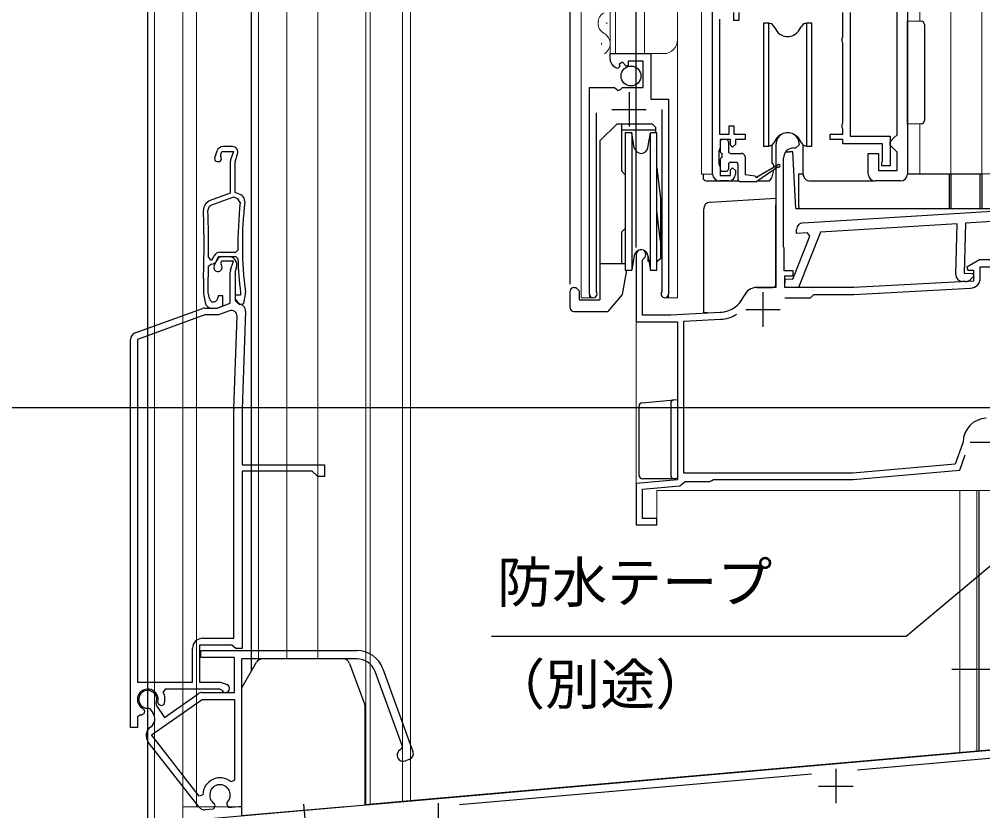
# Model space of a CAD drawing. Units: millimetres, scale not verified. Extents: x -525 to 525, y -782 to 778.
# Drawn here: x -281.5 to -141.4, y -51.9 to 63.2 of the extents above; entities that cross this region are included whole.
import ezdxf
from ezdxf.enums import TextEntityAlignment as Align

# ---------------------------------------------------------------- set-up
doc = ezdxf.new("R2010")
doc.units = ezdxf.units.MM
doc.header["$LTSCALE"] = 4
for name, color, linetype in [('0-2_YKK_11', 7, 'Continuous'), ('0-3_YKK_11E', 7, 'Continuous'), ('0-5_YKK_13', 4, 'Continuous'), ('0-7_YKK_D', 6, 'Continuous')]:
    doc.layers.add(name, color=color, linetype=linetype)
doc.layers.add('0-4_YKK_12', color=2, linetype='Continuous', lineweight=18)
doc.styles.add('ＭＳ ゴシック', font='')
doc.styles.get('ＭＳ ゴシック').set_extended_font_data('MS Gothic')

msp = doc.modelspace()

# ---------------------------------------------------------------- linework, layer by layer
at = {"layer": '0-2_YKK_11'}
for p, q in [((-152.387, 83.7), (-152.387, 40.7)), ((-192.837, 52.6), (-192.837, 47.6)), ((-195.337, 50.1), (-190.337, 50.1)), ((-178.387, 39.7), (-179.687, 39.7)), ((-153.387, 39.7), (-157.087, 39.7)), ((-143.963, 25.057), (-144.372, 25.067)), ((-173.387, 23.5), (-173.387, 18.5)), ((-175.887, 21), (-170.887, 21)), ((-143.287, 1.7), (-138.287, 1.7)), ((-162.787, -45.797), (-162.787, -50.797)), ((-166.311, -46.543), (-217.501, -51.021)), ((-165.287, -48.297), (-160.287, -48.297)), ((-220.587, -50.797), (-220.587, -55.797))]:
    msp.add_line(p, q, dxfattribs=at)
for points in [[(-180.687, 40.7), (-180.687, 65.1), (-180.687, 70.4), (-181.694, 71.407)], [(-158.087, 40.7), (-158.087, 43.7), (-156.587, 43.7), (-156.587, 41.2), (-153.887, 41.2), (-153.887, 43.9), (-154.387, 44.4), (-154.887, 44.9), (-154.887, 45.4), (-154.387, 45.9), (-153.887, 46.4), (-153.887, 68), (-156.587, 68), (-156.587, 66.3), (-156.087, 65.8), (-156.087, 65.1), (-158.087, 65.1), (-158.087, 68.5)], [(-179.687, 63.2), (-179.687, 46.5), (-178.287, 46.5), (-178.287, 47.7), (-177.587, 47.7), (-177.587, 46.5), (-175.987, 46.5), (-175.987, 45.7), (-177.387, 45.7), (-177.387, 45), (-177.787, 44.6), (-178.087, 44.9), (-178.087, 45.7), (-179.587, 45.7), (-179.587, 44.5), (-179.687, 44.276), (-179.787, 44.053), (-179.787, 42.147), (-179.687, 41.924), (-179.587, 41.7), (-179.587, 40.5), (-178.087, 40.5), (-178.087, 41.3), (-177.787, 41.6), (-177.387, 41.2), (-177.387, 40.7)], [(-176.887, 64.2), (-176.887, 63), (-177.587, 63), (-177.587, 64.2)], [(-160.687, 64.2), (-160.687, 46.2), (-154.887, 46.2), (-154.887, 41.9), (-156.087, 41.9), (-156.087, 42.3), (-156.037, 42.466), (-155.987, 42.632), (-155.987, 45.1), (-161.787, 45.1), (-161.787, 45.7), (-163.587, 45.7), (-163.587, 46.5), (-161.787, 46.5), (-161.787, 47.253), (-161.887, 47.476), (-161.887, 47.924), (-161.787, 48.147), (-161.787, 59.753), (-161.887, 59.976), (-161.887, 60.424), (-161.787, 60.647), (-161.787, 64.2)], [(-195.587, 57.395), (-195.587, 58.2), (-189.687, 58.2), (-189.687, 51.597), (-187.087, 51.597), (-187.087, 23.25)], [(-198.587, 23.25), (-198.587, 53.3), (-194.956, 53.3), (-194.416, 52.847), (-194.087, 53), (-193.787, 53.3), (-190.787, 53.3), (-190.787, 57.1), (-192.987, 57.1), (-192.987, 56.466), (-193.234, 56.364), (-193.811, 56.941), (-194.279, 56.671), (-194.194, 56.352), (-194.405, 56.101)], [(-197.637, 49.6), (-197.637, 23.732), (-197.584, 23.562)], [(-188.09, 23.562), (-188.037, 23.732), (-188.037, 50.1)], [(-171.487, 45), (-171.487, 24.2), (-174.287, 24.2)], [(-130.487, 45), (-130.487, 28.2), (-141.909, 28.2), (-143.727, 27.15), (-143.607, 26.7), (-142.787, 26.7), (-142.787, 25.112), (-160.187, 24.2), (-170.187, 24.2), (-170.187, 25.9), (-168.987, 25.9), (-168.987, 26.6), (-170.287, 26.6), (-170.287, 29.9), (-170.337, 30.032), (-170.387, 30.165), (-170.387, 43)], [(-168.887, 44.5), (-168.587, 44.5), (-168.087, 45)], [(-167.544, 33.604), (-130.685, 35.858), (-130.725, 34.353), (-143.95, 33.544), (-144.141, 26.262), (-142.866, 26.228), (-142.715, 25.836), (-143.248, 25.331)], [(-145.346, 26.093), (-145.153, 33.471), (-165.027, 32.255), (-168.204, 24.191), (-170.203, 24.243), (-170.171, 25.443), (-169.012, 25.412), (-166.556, 31.648), (-166.914, 32.14), (-168.498, 32.043), (-168.483, 32.632)], [(-191.787, 29), (-191.787, 19.2), (-185.787, 19.2), (-185.787, -3.775), (-191.787, -4.3), (-191.787, -10.3), (-188.787, -10.3), (-188.787, -9.4), (-190.887, -9.4), (-190.887, -5.125), (-185.444, -4.648), (-184.996, -4.244), (-184.701, -4), (-181.087, -4), (-180.827, -3.85), (-180.568, -3.7), (-160.287, -3.7), (-144.787, -2.344), (-143.983, -0.136)], [(-179.589, 20.577), (-186.787, 20.2), (-190.887, 20.2), (-190.887, 28.134), (-190.737, 28.394)], [(-141.787, 25.586), (-141.787, 27.2), (-130.487, 27.2), (-130.487, 26.3), (-140.058, 5.774)], [(-170.179, 22.7), (-166.487, 22.7), (-165.987, 23.2), (-160.161, 23.2), (-143.209, 24.088)], [(-144.287, 1.713), (-144.305, 1.612), (-145.437, -1.497), (-160.326, -2.8), (-184.887, -2.8), (-184.887, 19.298), (-179.537, 19.579)], [(-255.918, -53.178), (-136.587, -42.738), (-136.587, -31.817), (-136.437, -31.557), (-136.437, -31.038), (-136.587, -30.778), (-136.587, -5.334), (-136.065, -5.266), (-135.287, -8.17), (-135.287, -14.224), (-135.647, -14.847)], [(-222.587, -56.57), (-222.587, -62.097), (-175.808, -62.097), (-134.787, -60.665), (-134.787, -43.997), (-137.219, -43.997), (-159.622, -45.957)]]:
    msp.add_lwpolyline(points, dxfattribs=at)
for centre, radius, start, end in [((-194.287, 57.395), 1.3, 180, 264.78412), ((-169.787, 45), 1.7, 359.99999, 180.00001), ((-168.887, 43), 1.5, 90.00001, 179.99999), ((-179.687, 40.7), 1, 180.00001, 269.99999), ((-178.387, 40.7), 1, 270.00001, 359.99999), ((-157.087, 40.7), 1, 180.00001, 269.99999), ((-153.387, 40.7), 1, 270.00001, 359.99999), ((-167.483, 32.606), 1, 93.50001, 178.50002), ((-191.087, 29), 0.7, 300, 179.99999), ((-144.346, 26.067), 1, 178.50001, 268.49999), ((-143.936, 26.056), 1, 268.50001, 313.5), ((-143.287, 25.586), 1.5, 273.00003, 0), ((-174.287, 22.2), 2, 90.00001, 156.71585), ((-198.037, 23.25), 0.55, 180.00002, 34.56045), ((-187.637, 23.25), 0.55, 145.43932, 359.99998), ((-179.798, 24.572), 4, 273, 336.71582), ((-179.798, 24.572), 5, 273, 301.60721), ((-140.787, 1.7), 3.5, 92.26154, 179.78577)]:
    msp.add_arc(centre, radius, start, end, dxfattribs=at)
at = {"layer": '0-3_YKK_11E'}
for p, q in [((-252.738, 44.035), (-253.055, 43.164)), ((-250.486, 44.693), (-251.799, 44.693)), ((-250.325, 37.336), (-253.506, 36.178)), ((-253.129, 27.364), (-252.771, 28.133)), ((-251.864, 28.71), (-251.03, 28.71)), ((-254.67, 23.307), (-254.443, 22.02)), ((-264.628, 17.592), (-254.851, 21.15)), ((-253.459, 21.193), (-252.962, 21.193)), ((-250.283, 6.569), (-249.813, 20.021)), ((-248.586, 20.776), (-249.084, 6.527)), ((-265.286, -39.79), (-265.286, 16.652)), ((-255.086, -28.59), (-232.386, -28.59)), ((-228.628, -31.222), (-224.24, -43.277)), ((-262.397, -39.739), (-262.393, -39.737)), ((-255.32, -51.362), (-262.719, -41.891)), ((-224.778, -44.43), (-225.342, -44.636))]:
    msp.add_line(p, q, dxfattribs=at)
for points in [[(-252.158, 43.253), (-252.184, 43.512), (-252.009, 43.993), (-250.349, 43.993), (-250.74, 42.746)], [(-249.338, 37.721), (-250.086, 37.993), (-250.086, 42.493), (-249.722, 43.654)], [(-250.786, 42.448), (-250.786, 37.913), (-253.696, 36.853)], [(-249.351, 36.575), (-249.677, 37.1), (-250.325, 37.336)], [(-252.263, 29.343), (-249.978, 29.343), (-249.678, 29.648)], [(-253.965, 28.547), (-253.665, 28.243), (-253.413, 28.243), (-253.169, 28.766)], [(-252.783, 28.055), (-252.486, 28.693), (-249.995, 28.693), (-249.695, 28.405)], [(-250.74, 26.763), (-250.349, 28.01), (-252.056, 28.01), (-252.154, 27.799), (-252.117, 27.485)], [(-253.936, 27.3), (-253.636, 27.593), (-253.508, 27.593)], [(-249.885, 27.152), (-250.086, 26.51), (-250.086, 22.31), (-249.586, 21.81)], [(-254.685, 25.498), (-254.686, 25.488), (-254.686, 23.481)], [(-254.509, 21.21), (-252.686, 21.21), (-250.786, 21.902), (-250.786, 26.465)], [(-253.833, 22.589), (-253.986, 23.455), (-253.986, 25.477), (-253.985, 25.487)], [(-252.62, 21.254), (-251.886, 21.521), (-251.886, 22.993), (-252.536, 22.993), (-252.664, 22.532)], [(-249.288, 23.455), (-249.29, 23.365), (-249.29, 23.093), (-250.086, 23.093), (-250.086, 22.48), (-249.454, 21.728), (-248.839, 21.893), (-248.601, 23.243)], [(-250.886, 20.801), (-252.509, 20.21), (-254.509, 20.21), (-264.286, 16.652)], [(-264.286, 16.652), (-264.286, -33.19), (-256.286, -33.19), (-256.286, -28.29)], [(-249.086, 6.422), (-249.086, -1.59), (-237.086, -1.59), (-237.086, -3.29), (-238.086, -3.29), (-238.886, -2.49), (-249.086, -2.49), (-249.086, -28.29), (-249.986, -28.29), (-250.281, -28.04), (-250.577, -27.79), (-255.286, -27.79), (-255.286, -33.19), (-252.204, -33.19), (-251.28, -33.526)], [(-254.786, -26.79), (-250.286, -26.79), (-250.286, 6.422)], [(-254.87, -34.69), (-250.186, -34.69), (-250.186, -29.59), (-255.086, -29.59), (-255.086, -28.59)], [(-232.386, -29.79), (-249.186, -29.79), (-249.186, -51.282), (-250.99, -51.44), (-251.268, -51.043), (-251.232, -50.658)], [(-225.957, -42.944), (-225.778, -42.56), (-229.755, -31.632)], [(-261.607, -36.239), (-261.581, -36.538), (-260.346, -38.303), (-255.444, -34.87)], [(-252.023, -34.356), (-252.292, -34.19), (-260.256, -34.19), (-260.527, -34.618)], [(-254.785, -49.555), (-255.322, -49.735), (-262.255, -40.861), (-254.87, -35.69), (-250.186, -35.69)], [(-260.397, -36.427), (-260.81, -36.611), (-261.177, -36.44), (-261.339, -36.088)], [(-250.186, -35.69), (-250.186, -47.445), (-250.678, -47.675)], [(-263.41, -37.054), (-263.245, -37.404), (-263.35, -37.795), (-263.756, -37.994)], [(-262.025, -37.647), (-262.4, -37.111), (-262.672, -36.985)], [(-263.857, -37.948), (-264.286, -38.219), (-264.286, -39.79), (-265.286, -39.79)], [(-253.137, -50.824), (-253.036, -51.198), (-253.24, -51.637), (-254.445, -51.742)]]:
    msp.add_lwpolyline(points, dxfattribs=at)
for centre, radius, start, end in [((-251.799, 43.693), 1, 90.00001, 159.99998), ((-250.486, 43.893), 0.8, 342.61665, 90), ((-252.586, 42.993), 0.5, 159.99999, 31.31778), ((-249.786, 42.448), 1, 162.61662, 179.99999), ((-253.183, 35.444), 1.5, 110.00002, 181.87259), ((-194.034, 30.493), 55.65, 173.72569, 180.87047), ((-249.68, 36.782), 1, 353.55258, 69.99999), ((-194.035, 30.493), 55, 173.55257, 187.25967), ((-404.603, 30.493), 150, 358.09169, 1.87259), ((-253.233, 35.426), 0.8, 110.00002, 181.8664), ((-404.603, 30.493), 150.651, 359.25983, 1.86639), ((-253.508, 28.393), 0.8, 269.99995, 334.99995), ((-252.263, 28.343), 1, 90.00001, 155.00001), ((-251.864, 27.71), 1, 90.00001, 155.00001), ((-251.03, 27.51), 1.2, 342.61664, 89.99999), ((-194.034, 30.493), 55.7, 182.1491, 187.25965), ((-404.606, 30.493), 150.704, 358.09614, 358.78569), ((-252.586, 27.11), 0.6, 155.00001, 38.61222), ((-249.786, 26.465), 1, 162.61662, 179.99999), ((-253.686, 23.481), 1, 179.99989, 189.9999), ((-253.242, 22.693), 0.6, 190, 344.42221), ((-249.586, 23.417), 1, 349.99998, 7.25965), ((-254.509, 20.21), 1, 89.99994, 109.99995), ((-253.459, 22.193), 1, 190.00001, 269.99999), ((-252.962, 22.193), 1, 269.99994, 289.99995), ((-249.586, 20.81), 1, 358.00002, 90.00002), ((-250.613, 20.049), 0.8, 358.00002, 110.00004), ((-264.286, 16.652), 1, 110.00002, 179.99999), ((-246.086, 6.422), 4.2, 177.9998, 179.99983), ((-246.086, 6.422), 3, 177.99973, 179.99975), ((-254.786, -28.29), 1.5, 90.00001, 179.99999), ((-232.386, -32.59), 4, 20, 89.99998), ((-232.386, -32.59), 2.8, 20, 89.99998), ((-251.486, -34.09), 0.6, 206.38783, 70.00002), ((-262.786, -35.69), 1.5, 344.59406, 245.40594), ((-262.786, -35.69), 1.3, 335.00001, 275.00002), ((-262.786, -35.69), 2.5, 342.83746, 25.37694), ((-254.87, -35.69), 1, 89.99999, 124.99998), ((-263.254, -38.508), 1.5, 305.00002, 35), ((-262.786, -35.69), 2.5, 244.62318, 247.16264), ((-261.537, -40.968), 1.5, 125.00002, 218.00001), ((-225.649, -43.79), 0.9, 110.00001, 290.00003), ((-225.086, -43.585), 0.9, 290.00001, 19.99999), ((-252.286, -49.59), 2.5, 49.9948, 179.19799), ((-252.286, -49.59), 1.5, 314.59407, 235.40595), ((-254.532, -50.746), 1, 217.99996, 274.99998)]:
    msp.add_arc(centre, radius, start, end, dxfattribs=at)
at = {"layer": '0-4_YKK_12'}
for p, q in [((-261.787, -64.297), (-261.787, 172.7)), ((-257.687, -64.297), (-257.687, 172.7)), ((-255.687, -51.292), (-255.687, 172.7)), ((-246.687, -29.971), (-246.687, 172.7)), ((-242.587, -29.79), (-242.587, 172.7)), ((-238.087, -29.789), (-238.087, 172.7)), ((-231.087, -50.955), (-231.087, 172.7)), ((-230.487, -50.903), (-230.487, 172.7)), ((-225.787, -50.492), (-225.787, 172.7)), ((-225.786, -50.478), (-225.786, 172.7)), ((-224.587, -50.373), (-224.587, 172.7)), ((-199.787, 172.7), (-199.787, 22.7)), ((-195.587, 172.7), (-195.587, 58.2)), ((-194.787, 172.7), (-194.787, 58.2)), ((-190.587, 172.7), (-190.587, 58.2)), ((-185.787, 172.7), (-185.787, 22.7)), ((-182.287, 172.7), (-182.287, 40.7)), ((-150.587, 172.7), (-150.587, 62.919)), ((-146.087, 172.7), (-146.087, 40.7)), ((-141.587, 172.7), (-141.587, 40.7)), ((-196.087, 62.549), (-196.087, 62.749)), ((-196.847, 59.549), (-196.847, 59.749)), ((-195.587, 58.2), (-187.787, 58.2)), ((-150.587, 47.981), (-150.587, 40.7)), ((-182.287, 40.7), (-180.687, 40.7)), ((-146.087, 40.704), (-139.687, 40.704)), ((-198.587, 38.025), (-198.587, 22.7)), ((-187.087, 37.173), (-187.087, 22.7)), ((-191.787, 29.412), (-191.787, -10.3)), ((-255.687, 23.27), (-255.687, 28.704)), ((-198.037, 22.7), (-199.787, 22.7)), ((-187.637, 22.7), (-185.787, 22.7)), ((-188.787, -5.3), (-134.787, -5.3)), ((-144.787, -5.3), (-144.787, -43.397)), ((-142.287, -5.3), (-142.287, -43.179)), ((-136.787, -42.697), (-225.786, -50.484)), ((-249.188, -51.292), (-257.687, -51.292)), ((-225.787, -50.492), (-231.188, -50.964))]:
    msp.add_line(p, q, dxfattribs=at)
msp.add_lwpolyline([(-191.787, -10.3), (-188.787, -10.3), (-188.787, -5.3)], dxfattribs=at)
for centre, radius, start, end in [((-195.629, 62.649), 1.718, 119.20254, 240.79746), ((-197.306, 59.649), 1.718, 299.20254, 60.79746), ((-187.787, 60.2), 2, 270, 0)]:
    msp.add_arc(centre, radius, start, end, dxfattribs=at)
at = {"layer": '0-5_YKK_13'}
for p, q in [((-247.687, -31.521), (-247.687, 172.7)), ((-173.242, 44.7), (-173.242, 62.7)), ((-172.592, 62.7), (-172.592, 44.7)), ((-171.789, 62.159), (-171.524, 61.7)), ((-168.06, 61.7), (-167.795, 62.159)), ((-166.992, 44.7), (-166.992, 62.7)), ((-149.887, 62.415), (-149.887, 48.485)), ((-194.587, 48), (-197.087, 45.5)), ((-194.587, 48), (-189.487, 48)), ((-193.937, 48), (-193.937, 41.15)), ((-188.987, 47.5), (-189.487, 48)), ((-150.378, 47.985), (-152.387, 47.95)), ((-188.987, 47.056), (-193.937, 47.056)), ((-193.387, 46.7), (-193.387, 26.7)), ((-192.455, 46.7), (-193.387, 46.7)), ((-192.072, 44.526), (-192.455, 46.7)), ((-192.455, 46.7), (-192.455, 26.7)), ((-190.102, 44.526), (-189.719, 46.7)), ((-188.787, 46.7), (-189.719, 46.7)), ((-189.719, 26.7), (-189.719, 46.7)), ((-188.987, 47.5), (-188.987, 46.7)), ((-188.787, 26.7), (-188.787, 46.7)), ((-197.087, 45.5), (-197.087, 22.4)), ((-179.587, 45.4), (-179.587, 44)), ((-178.687, 45.7), (-179.287, 45.7)), ((-178.387, 45.4), (-178.387, 44)), ((-172.037, 42.225), (-172.033, 44.958)), ((-171.524, 45.7), (-171.789, 45.241)), ((-167.795, 45.241), (-168.06, 45.7)), ((-167.534, 40.7), (-167.533, 44.944)), ((-179.287, 43.1), (-179.287, 43.7)), ((-178.087, 43.7), (-176.487, 43.7)), ((-172.592, 44.7), (-173.242, 44.7)), ((-172.313, 44.802), (-172.592, 44.7)), ((-170.084, 43.904), (-169.516, 43.904)), ((-179.587, 42.8), (-179.587, 41.4)), ((-178.387, 42.1), (-178.387, 41.4)), ((-178.087, 42.4), (-177.287, 42.4)), ((-176.987, 39.903), (-176.987, 42.1)), ((-175.987, 43.2), (-175.987, 40.603)), ((-174.088, 40.403), (-171.189, 42.076)), ((-171.834, 42.029), (-171.828, 41.707)), ((-193.387, 40.6), (-193.937, 41.15)), ((-188.787, 41.588), (-188.287, 37.149)), ((-182.088, 40.7), (-182.088, 40.2)), ((-179.287, 41.1), (-178.687, 41.1)), ((-171.189, 41.73), (-174.288, 39.603)), ((-171.863, 41.267), (-172.159, 40.079)), ((-168.187, 40.704), (-167.534, 40.705)), ((-168.187, 35.998), (-168.187, 40.704)), ((-152.387, 40.704), (-141.787, 40.704)), ((-146.287, 35.998), (-146.287, 40.704)), ((-146.287, 40.704), (-146.087, 40.704)), ((-146.087, 40.704), (-146.087, 35.998)), ((-141.787, 35.998), (-141.787, 40.704)), ((-141.787, 40.704), (-141.587, 40.704)), ((-141.587, 40.704), (-141.587, 35.998)), ((-181.588, 39.7), (-176.908, 39.7)), ((-176.687, 39.603), (-174.288, 39.603)), ((-174.488, 40.403), (-175.987, 40.603)), ((-174.147, 39.7), (-172.627, 39.7)), ((-166.534, 39.699), (-157.087, 39.7)), ((-197.087, 37.9), (-197.087, 35.5)), ((-188.287, 37.149), (-188.287, 28.367)), ((-188.287, 30.9), (-188.787, 35.34)), ((-171.487, 25.496), (-171.487, 36.199)), ((-168.585, 35.704), (-133.213, 35.704)), ((-168.187, 35.998), (-168.187, 35.704)), ((-146.287, 35.704), (-146.287, 35.998)), ((-146.087, 35.998), (-146.087, 35.704)), ((-141.787, 35.704), (-141.787, 35.998)), ((-141.587, 35.998), (-141.587, 35.704)), ((-193.387, 32.8), (-193.937, 32.25)), ((-193.937, 32.25), (-193.937, 27.7)), ((-192.072, 28.874), (-192.455, 26.7)), ((-190.102, 28.874), (-189.719, 26.7)), ((-190.087, 28.787), (-190.087, 28.042)), ((-190.087, 28.042), (-189.956, 28.042)), ((-188.787, 28.042), (-188.687, 28.042)), ((-188.287, 28.367), (-188.687, 28.042)), ((-197.087, 27.7), (-193.387, 27.7)), ((-193.219, 26.7), (-193.836, 23.2)), ((-193.387, 26.7), (-192.455, 26.7)), ((-189.719, 26.7), (-188.787, 26.7)), ((-171.487, 25.496), (-171.487, 25.444)), ((-171.487, 24.7), (-171.487, 25.444)), ((-200.887, 24.2), (-200.587, 24.2)), ((-200.087, 23.7), (-200.587, 24.2)), ((-174.287, 24.2), (-171.987, 24.2)), ((-201.387, 21.2), (-201.387, 23.7)), ((-193.836, 23.2), (-195.934, 20.7)), ((-181.987, 20.505), (-181.987, 23.749)), ((-200.887, 20.7), (-195.934, 20.7)), ((-181.487, 20.496), (-181.987, 20.505)), ((-181.487, 20.496), (-179.581, 20.596)), ((-190.932, 7.441), (-186.827, 7.807)), ((-186.827, 7.807), (-186.34, 7.851)), ((-186.787, 7.353), (-186.787, -3.1)), ((-186.34, 7.851), (-186.321, 7.852)), ((-191.387, -3.1), (-191.387, 6.943)), ((-186.287, -3.6), (-190.887, -3.6)), ((-186.087, -3.6), (-186.287, -3.6)), ((-186.277, -3.6), (-186.287, -3.6)), ((-141.987, -5.3), (-141.987, -43.152)), ((-141.987, -5.3), (-141.987, -43.152)), ((-249.053, -33.887), (-246.976, -30.289)), ((-234.387, -29.789), (-246.11, -29.789)), ((-233.447, -30.447), (-231.247, -36.492)), ((-145.932, -31.298), (-104.518, -31.298)), ((-249.187, -34.387), (-249.187, -52.589)), ((-231.187, -51.014), (-231.187, -36.834)), ((-249.187, -52.589), (-233.987, -51.259)), ((-240.142, -50.925), (-239.435, -59.006))]:
    msp.add_line(p, q, dxfattribs=at)
for points in [[(-173.242, 62.7), (-172.592, 62.7), (-172.313, 62.598)], [(-167.271, 62.598), (-166.992, 62.7), (-166.342, 62.7), (-166.342, 44.7)], [(-152.387, 47.95), (-152.387, 62.95), (-150.378, 62.915)], [(-168.585, 35.704), (-169.015, 43.904), (-169.516, 43.904)], [(-166.342, 44.7), (-166.992, 44.7), (-167.271, 44.802)], [(-181.048, 36.615), (-171.487, 37.2), (-171.487, 36.199)], [(-181.987, 23.749), (-181.987, 35.587), (-181.987, 35.617)], [(-200.087, 23.7), (-200.087, 22.4), (-197.087, 22.4)], [(-186.332, 7.851), (-185.787, 7.9), (-185.787, 6.896)], [(-185.787, -3.3), (-185.84, -3.47), (-185.953, -3.568), (-186.087, -3.6)]]:
    msp.add_lwpolyline(points, dxfattribs=at)
msp.add_circle((-192.554, 54.95), 1.45, dxfattribs=at)
for centre, radius, start, end in [((-172.655, 61.659), 1, 30, 70), ((-169.792, 62.7), 2, 210, 244.84934), ((-169.792, 62.7), 2, 295.15066, 330), ((-166.929, 61.659), 1, 110, 150), ((-150.387, 62.415), 0.5, 0, 89), ((-169.792, 62.7), 2, 244.84934, 295.15066), ((-150.387, 48.485), 0.5, 271, 0), ((-169.792, 44.7), 2, 115.15066, 150), ((-169.792, 44.7), 2, 64.84934, 115.15066), ((-169.792, 44.7), 2, 30, 64.84934), ((-179.287, 45.4), 0.3, 90, 180), ((-178.687, 45.4), 0.3, 0, 90), ((-172.655, 45.741), 1, 290, 330), ((-166.929, 45.741), 1, 210, 250), ((-191.087, 44.7), 1, 190, 350), ((-179.287, 44), 0.3, 180, 270), ((-178.087, 44), 0.3, 180, 270), ((-176.487, 43.2), 0.5, 0, 90), ((-179.287, 42.8), 0.3, 90, 180), ((-178.087, 42.1), 0.3, 90, 180), ((-177.287, 42.1), 0.3, 0, 90), ((-172.033, 42.025), 0.2, 1, 91), ((-171.089, 41.903), 0.2, 239.98594, 119.98594), ((-179.287, 41.4), 0.3, 180, 270), ((-178.687, 41.4), 0.3, 270, 0), ((-166.534, 40.699), 1, 179.99729, 269.99729), ((-181.588, 40.2), 0.5, 179.99729, 269.99729), ((-176.687, 39.903), 0.3, 180, 270), ((-174.288, 40.403), 0.2, 180, 0), ((-172.644, 40.199), 0.5, 272, 346.03173), ((-180.987, 35.617), 1, 93.5, 180), ((-191.087, 28.7), 1, 10, 170), ((-200.887, 23.7), 0.5, 90, 180), ((-174.287, 22.2), 2, 90, 156.51952), ((-171.987, 24.7), 0.5, 270, 0), ((-179.79, 24.591), 4, 273, 336.51952), ((-200.887, 21.2), 0.5, 180, 270), ((-190.887, 6.943), 0.5, 95.10217, 180), ((-186.287, 7.353), 0.5, 95.10217, 180), ((-190.887, -3.1), 0.5, 180, 188.23791), ((-190.887, -3.1), 0.5, 188.23791, 269), ((-190.887, -3.1), 0.5, 269, 270), ((-186.287, -3.1), 0.5, 180, 270), ((-246.11, -30.789), 1, 90, 150), ((-234.387, -30.789), 1, 20, 90), ((-248.187, -34.387), 1, 150, 180), ((-232.187, -36.834), 1, 0, 20)]:
    msp.add_arc(centre, radius, start, end, dxfattribs=at)
msp.add_ellipse((-186.796, 7.308), major_axis=(0, 0.502), ratio=0.017394, start_param=4.715495, end_param=4.8029789, dxfattribs=at)
at = {"layer": '0-7_YKK_D'}
for p, q in [((-262.787, -64.097), (-262.787, 135.7)), ((-191.787, 30), (-191.787, 135.7)), ((-191.787, 30), (-191.787, 135.7)), ((-201.387, 24.7), (-201.387, 105.7)), ((-116.087, 6.7), (-344.789, 6.7))]:
    msp.add_line(p, q, dxfattribs=at)
msp.add_lwpolyline([(-135.787, -12.478), (-137.74, -14.117), (-152.557, -26.549), (-212.835, -26.549)], dxfattribs=at)

# ---------------------------------------------------------------- texts
at = {"layer": '0-7_YKK_D', "style": 'ＭＳ ゴシック'}
for s, p in [('防水テープ', (-212.027, -23.354)), ('（別途）', (-213.027, -38.187))]:
    msp.add_text(s, height=5.865, dxfattribs=at).set_placement(p, align=Align.BOTTOM_LEFT)

doc.saveas('drawing.dxf')
